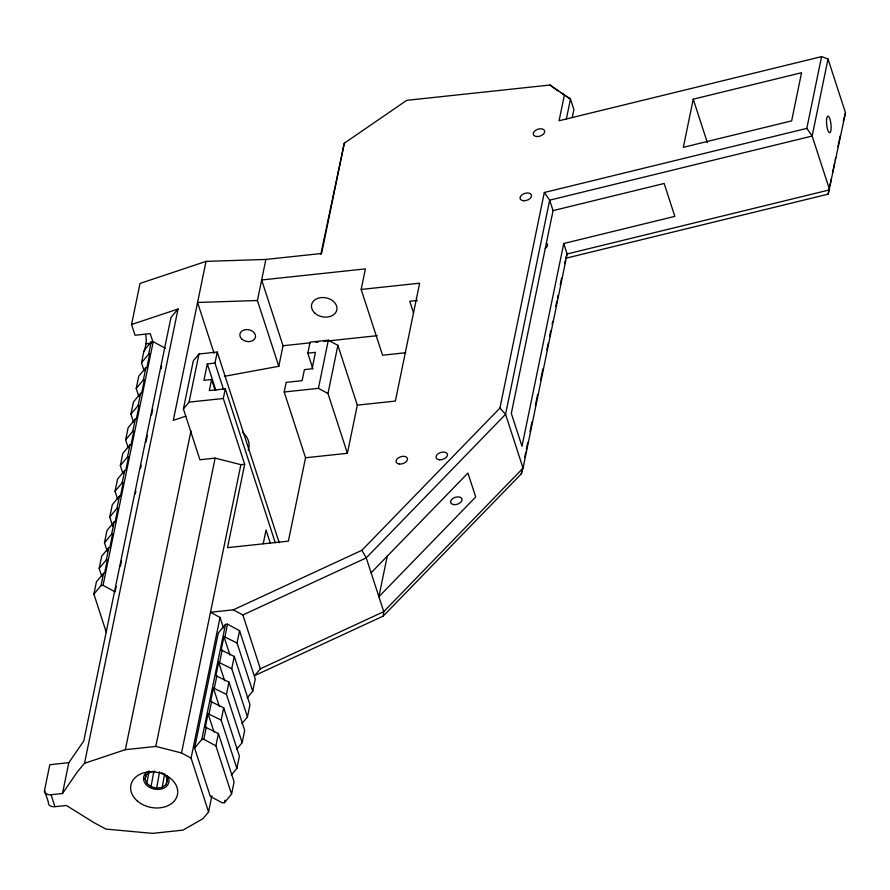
<?xml version="1.0" encoding="UTF-8"?>
<svg xmlns="http://www.w3.org/2000/svg" width="890" height="890" viewBox="0 0 890 890"><rect width="100%" height="100%" fill="white"/><g stroke="black" fill="none" stroke-linecap="round" stroke-linejoin="round"><path stroke-width="1.33" d="M806.807 128.383L812.158 136.037L829.636 189.848L567.141 253.973L523.053 468.14L383.746 611.664L260.358 668.802L254.685 675.588L383.256 616.058L383.746 611.664L366.257 557.863L361.896 550.287L499.935 408.065L544.313 192.496L806.807 128.383L821.581 56.626L828.011 58.996L845.5 112.808L828.178 194.142L565.684 258.267L567.141 253.973L563.748 243.504L674.831 216.37L664.151 183.485L553.057 210.619L511.316 413.416L521.996 446.302L563.748 243.504M145.96 774.856L145.103 778.928L146.783 783.3L151.022 786.693L156.662 788.195L159.588 771.786M156.662 788.195L162.203 787.394L164.639 773.755M151.022 786.693L153.803 771.663M162.203 787.394L166.163 784.513L167.431 777.682M146.783 783.3L148.941 772.431M152.98 341.994L150.21 333.628L135.035 335.241L131.553 324.527L140.019 283.432L206.035 261.382L265.876 259.435L321.59 253.483L344.297 143.201L406.73 100.336L550.031 85.028L570.468 99.057L573.872 109.526L572.226 117.547M211.909 795.693L208.571 811.925L202.898 818.711L182.984 830.125L152.546 833.374L105.888 829.08L93.951 822.616L66.361 805.461L54.946 806.674A7.921 4.828 -18 0 1 48.405 802.357L44.511 790.398L49.807 764.71L68.819 762.685L83.782 740.981L170.958 317.485L178.044 308.997L131.553 324.527M106.177 631.978L93.884 594.142L96.409 581.871L103.574 573.271L104.586 573.171L107.345 559.732L106.344 559.843L99.168 568.432L101.716 576.264M99.168 568.432L101.705 556.161L108.869 547.572L109.871 547.461L112.641 534.033L111.628 534.134L104.464 542.733L107.434 551.867M104.464 542.733L106.989 530.451L114.165 521.863L115.166 521.751L117.936 508.324L116.924 508.435L109.759 517.023L112.73 526.157M109.759 517.023L112.285 504.741L119.449 496.153L120.462 496.042L123.221 482.614L122.219 482.725L115.044 491.313L117.591 499.145M115.044 491.313L117.58 479.043L124.745 470.443L125.757 470.343L128.516 456.904L127.515 457.015L120.339 465.603L122.887 473.436M120.339 465.603L122.865 453.333L130.04 444.744L131.041 444.633L133.811 431.194L132.799 431.305L125.635 439.894L128.182 447.726M125.635 439.894L128.16 427.623L135.325 419.034L136.337 418.923L139.107 405.495L138.095 405.595L130.93 414.195L133.467 422.016M130.93 414.195L133.456 401.913L140.62 393.324L141.632 393.213L144.391 379.785L143.39 379.897L136.215 388.485L138.762 396.317M136.215 388.485L138.74 376.203L145.916 367.615L146.917 367.503L149.687 354.075L148.674 354.187L141.51 362.775L144.058 370.607M141.51 362.775L144.035 350.504L151.2 341.905L153.225 341.693L165.306 348.224M144.391 351.45L145.982 343.751A7.921 2.058 83.9 0 0 145.56 334.362M93.884 594.142L101.048 585.553L103.574 573.271M106.344 559.843L108.869 547.572M111.628 534.134L114.165 521.863M116.924 508.435L119.449 496.153M122.219 482.725L124.745 470.443M127.515 457.015L130.04 444.744M132.799 431.305L135.325 419.034M138.095 405.595L140.62 393.324M143.39 379.897L145.916 367.615M148.674 354.187L151.2 341.905M101.048 585.553L103.062 585.342L153.225 341.693M44.511 790.398A7.921 4.828 -18 0 0 51.064 794.726L62.478 793.502L68.819 762.685M62.478 793.502L77.43 771.797L84.517 763.308L178.044 308.997M206.035 261.382L173.305 420.358L185.843 416.164M217.249 352.051L214.968 363.098L207.314 363.91L203.932 380.353L211.586 379.529L209.317 390.577L225.292 388.863L223.312 398.498L244.683 464.269L240.879 464.669L215.135 458.139L199.916 459.763L183.407 408.922L193.319 360.795L198.982 353.998L217.249 352.051L279.215 542.778M183.407 408.922L189.081 402.124L198.982 353.998M84.517 763.308L125.357 749.669L190.983 430.871M125.357 749.669L155.794 746.421L215.135 458.139M224.447 376.314L278.793 366.291L257.421 300.52L265.876 259.435M208.571 811.925L191.083 758.113L181.527 752.951L240.879 464.669M244.683 464.269L227.517 547.65L288.382 541.153L305.548 457.76L284.188 392.001L286.168 382.366L302.144 380.664L304.413 369.617L312.079 368.794L315.461 352.362L307.807 353.174L312.935 368.961M191.083 758.113L220.041 617.426L210.496 612.264L233.325 609.828L361.896 550.287M231.289 775.068L236.862 768.393L221.176 720.11L208.082 713.68L205.312 727.119L218.406 733.538L234.092 781.821L231.567 794.102L224.402 802.691L222.378 802.902L210.296 796.372L194.61 748.09L218.306 632.99L225.482 624.391L227.495 624.179L239.577 630.71L255.263 678.992L252.738 691.263L247.164 697.949M194.61 748.09L201.785 739.501L225.482 624.391M278.793 366.291L283.02 345.743L261.649 279.972L365.401 268.891L361.173 289.439L382.544 355.21L405.651 352.74M236.573 749.369L242.147 742.683L226.461 694.4L213.378 687.981L210.607 701.409L223.702 707.839L239.388 756.111L236.862 768.393M241.869 723.659L247.442 716.973L231.756 668.702L218.662 662.271L215.903 675.699L228.997 682.129L244.683 730.412L242.147 742.683M252.738 691.263L237.052 642.992L223.957 636.561L221.198 649.989L234.281 656.419L249.968 704.702L247.442 716.973M201.785 739.501L203.799 739.29L206.324 727.008M209.094 713.58L211.62 701.298M214.379 687.87L216.904 675.588M219.674 662.16L222.2 649.889M224.97 636.45L227.495 624.179M231.567 794.102L215.881 745.82L218.406 733.538M221.176 720.11L223.702 707.839M226.461 694.4L228.997 682.129M231.756 668.702L234.281 656.419M237.052 642.992L239.577 630.71M320.812 254.44L344.297 143.201M263.24 543.69L266.054 530.039L270.315 543.178M307.807 353.174L310.076 342.138L328.332 340.18L337.889 345.353L357.313 405.139L347.4 453.288L305.548 457.76M224.402 802.691L224.903 800.232M284.188 392.001L318.42 388.34L328.332 340.18M347.4 453.288L327.976 393.502L337.889 345.353M387.295 555.894L378.884 596.723L475.694 496.976L467.929 473.068L371.119 572.804M564.471 94.562L559.087 120.751L821.581 56.626M566.34 119.104L570.468 99.057L566.107 96.176M383.256 616.058L521.306 473.836L522.43 468.385M524.666 457.493L525.79 452.042M526.346 449.328L527.748 442.508M529.995 431.617L531.953 422.082M535.324 405.74L537.56 394.849M540.653 379.874L542.889 368.972M546.816 349.904L548.218 343.095M549.62 336.286L550.743 330.846M552.145 324.038L552.701 321.312M555.783 306.327L556.906 300.887M557.474 298.161L558.03 295.435M560.222 284.789L561.59 278.158M564.594 263.574L565.139 260.915M693.243 99.179L683.331 147.328L791.644 120.884L801.556 72.724L693.243 99.179L707.35 142.589M828.011 58.996L812.158 136.037L549.664 200.161L505.565 414.328L523.053 468.14L521.306 473.836M828.178 194.142L829.291 188.736M829.847 186.021L831.249 179.257M832.64 172.482L834.586 163.004M835.143 160.3L835.699 157.597M837.935 146.761L840.16 135.936M116.234 586.432L115.11 591.872L103.062 585.342M120.439 566.018L121.563 560.567M135.302 493.872L135.859 491.147M140.631 468.007L141.187 465.292M145.96 442.152L147.362 435.344M151.567 414.929L152.691 409.478M161.101 368.649L161.657 365.924M843.264 121.196L845.5 112.808M145.103 778.928L146.416 774.734L150.365 771.852L154.804 771.218M166.163 784.513L167.465 780.319L165.785 775.947L161.557 772.553M233.325 609.828L242.87 614.99L366.257 557.863L505.565 414.328L499.935 408.065M361.173 289.439L419.624 283.198L395.36 401.079L357.313 405.139M417.354 300.453L409.756 301.265L413.594 313.102M145.982 343.751L151.055 343.206M283.02 345.743L310.321 342.828M315.783 342.238L318.509 341.949M323.971 341.371L377.215 335.686M189.081 402.124L223.312 398.498M257.421 300.52L197.569 302.478L214.101 353.341M155.794 746.421L181.527 752.951M318.42 388.34L327.976 393.502M203.799 739.29L215.881 745.82M555.182 88.967L558.464 91.136M560.644 92.571L563.915 94.74M550.031 85.028L554.092 88.255M544.313 192.496L549.664 200.161L553.057 210.619M225.292 388.863L275.288 542.744M214.968 363.098L223.523 389.397M207.314 363.91L215.858 390.221M211.586 379.529L215.013 390.054M242.87 614.99L260.358 668.802M220.041 617.426L223.457 627.928M223.957 636.561L229.965 655.051M218.662 662.271L224.681 680.761M213.378 687.981L219.385 706.471M208.082 713.68L214.09 732.181M51.064 794.726L54.946 806.674M546.393 243.037A5.941 3.616 -18 0 1 545.27 248.477M242.403 432.106A23.774 17.822 11.6 0 1 248.221 450.051M167.409 775.835A12.872 9.656 11.6 0 1 162.859 788.551A12.872 9.656 11.6 0 1 145.537 783.934A12.872 9.656 11.6 0 1 149.097 770.94M536.748 136.537A5.941 3.616 -18 0 0 544.702 131.075A5.941 3.616 -18 0 0 535.513 130.363A5.941 3.616 -18 0 0 536.748 136.537M137.316 800.978A23.774 17.822 11.6 0 0 176.854 796.75A23.774 17.822 11.6 0 0 148.341 771.964A23.774 17.822 11.6 0 0 137.316 800.978M826.565 119.75A8.322 2.158 83.9 0 0 829.48 132.677A8.322 2.158 83.9 0 0 830.426 120.84A8.322 2.158 83.9 0 0 826.565 119.75M399.554 464.068A5.941 3.616 -18 0 0 407.509 458.606A5.941 3.616 -18 0 0 398.32 457.894A5.941 3.616 -18 0 0 399.554 464.068M523.531 200.739A5.941 3.616 -18 0 0 531.486 195.277A5.941 3.616 -18 0 0 522.297 194.565A5.941 3.616 -18 0 0 523.531 200.739M439.504 459.796A5.941 3.616 -18 0 0 447.459 454.334A5.941 3.616 -18 0 0 438.269 453.633A5.941 3.616 -18 0 0 439.504 459.796M315.082 313.325A12.872 9.656 11.6 0 0 336.498 311.033A12.872 9.656 11.6 0 0 321.056 297.605A12.872 9.656 11.6 0 0 315.082 313.325M242.08 339.279A7.921 5.941 11.6 0 0 255.252 337.866A7.921 5.941 11.6 0 0 245.751 329.6A7.921 5.941 11.6 0 0 242.08 339.279M454.067 504.641A5.941 3.616 -18 0 0 462.032 499.179A5.941 3.616 -18 0 0 452.843 498.467A5.941 3.616 -18 0 0 454.067 504.641"/></g></svg>
